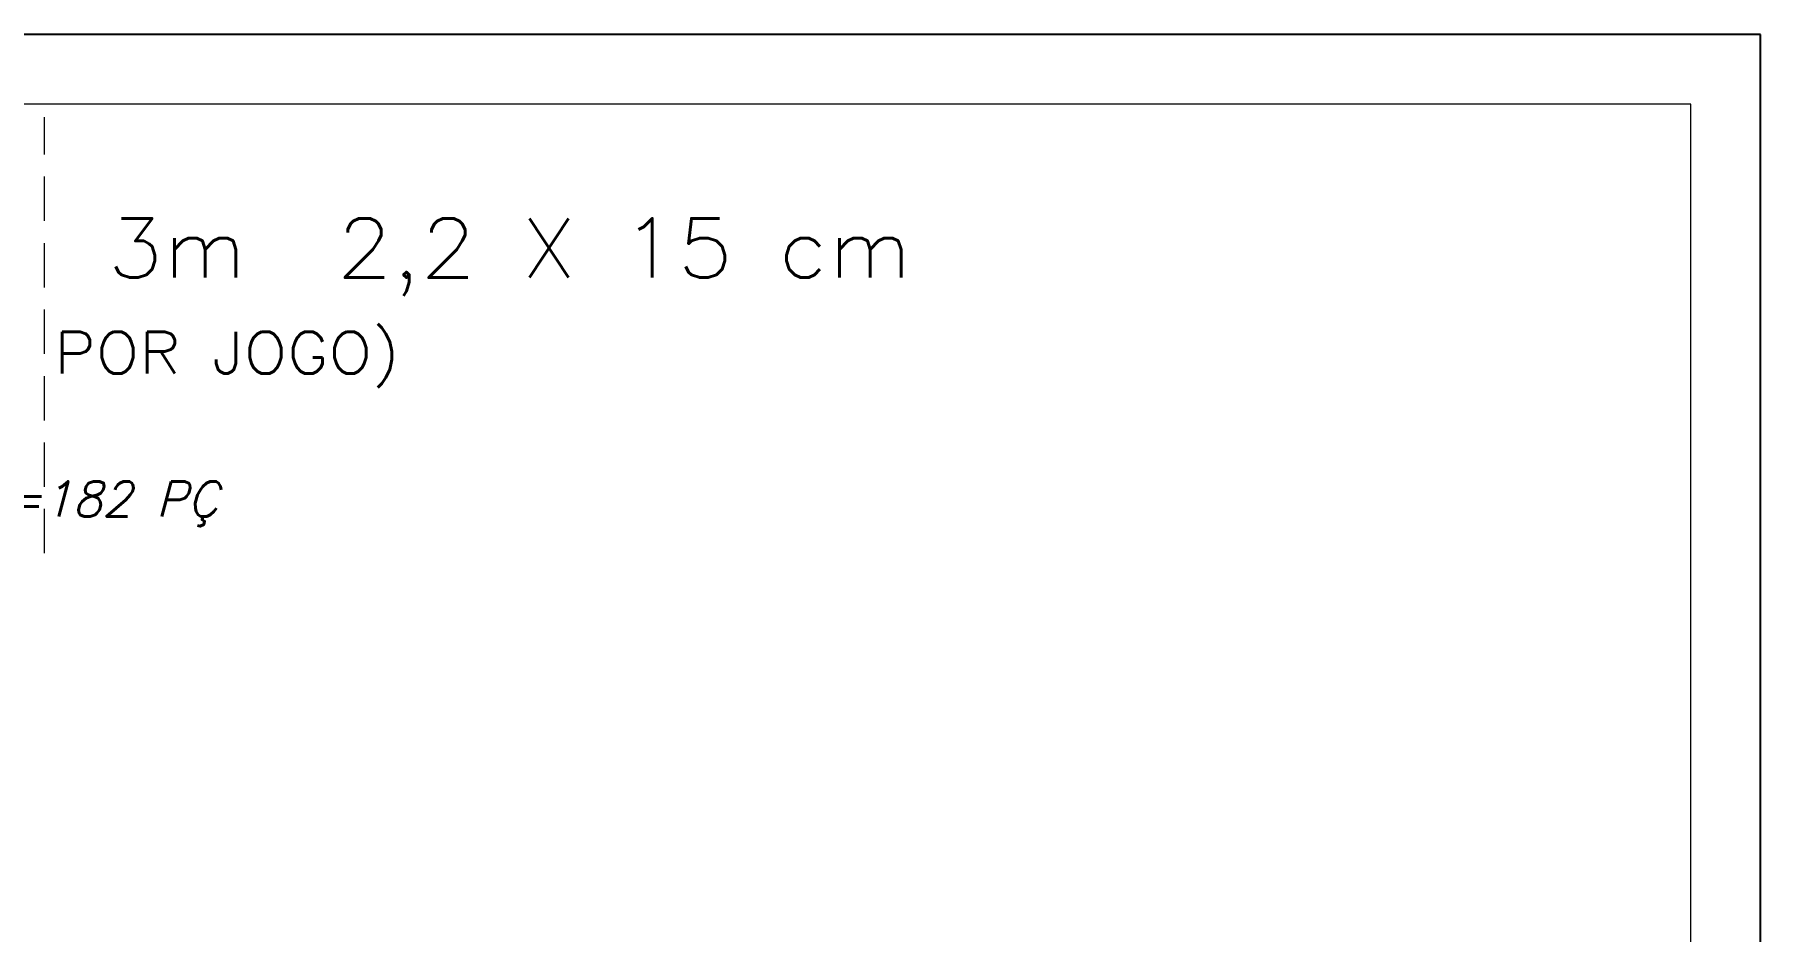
# Model space of a CAD drawing. Extents: x -23436 to 4767, y -4131 to 9755.
# Drawn here: x -19934 to -19191, y -2153 to -1768 of the extents above; entities that cross this region are included whole.
import ezdxf
from ezdxf.enums import TextEntityAlignment as Align

# ---------------------------------------------------------------- set-up
doc = ezdxf.new("R2010")
doc.units = 0
doc.linetypes.add('HIDDEN', pattern=[9.525, 6.35, -3.175])
doc.layers.get('Defpoints').update_dxf_attribs({"lineweight": 13})
doc.layers.add('FOLHA MB', color=7, linetype='Continuous', lineweight=13)
doc.layers.add('Laje_Perimetro', color=7, linetype='Continuous', plot=False)
for name, color, linetype in [('MB Logo', 254, 'Continuous'), ('Texto de Titulo', 7, 'Continuous'), ('Texto Qtd Sarr', 242, 'Continuous')]:
    doc.layers.add(name, color=color, linetype=linetype)
doc.styles.add('ROMANS', font='romans.shx')

# ---------------------------------------------------------------- blocks, each defined once
blk = doc.blocks.new('A$C169d8357')
at = {"layer": 'FOLHA MB', "color": 1}
for points in [[(0, 1199.94), (0, 149.94), (1485.02, 149.94), (1485.02, 1199.94)], [(70, 1169.94), (70, 179.94), (1455.02, 179.94), (1455.02, 1169.94)]]:
    blk.add_lwpolyline(points, close=True, dxfattribs=at)
blk = doc.blocks.new('titulo1')
at = {"layer": 'Defpoints', "color": 252, "linetype": 'HIDDEN', "ltscale": 2}
blk.add_line((0, 0), (0, 125), dxfattribs=at)
at = {"layer": 'Defpoints', "style": 'ROMANS', "oblique": 15}
blk.add_attdef('FOLHA', text='', height=10, dxfattribs=at).set_placement((0, 15.58), align=Align.MIDDLE_CENTER)
at = {"layer": 'Texto Qtd Sarr', "color": 3, "style": 'ROMANS', "oblique": 15}
for tag, height, p in [('TITULO', 17, (0, 71.45)), ('SEÇÃO', 12, (0, 41.55))]:
    blk.add_attdef(tag, text='', height=height, dxfattribs=at).set_placement(p, align=Align.MIDDLE_CENTER)

msp = doc.modelspace()

# ---------------------------------------------------------------- linework, layer by layer
at = {"layer": 'Laje_Perimetro'}
msp.add_lwpolyline([(-19191.377, -1767.741), (-20676.397, -1767.741), (-20676.397, -2817.741), (-19191.377, -2817.741)], close=True, dxfattribs=at)

# ---------------------------------------------------------------- block references
at = {"layer": 'MB Logo'}
msp.add_blockref('A$C169d8357', (-20676.397, -2967.679), dxfattribs=at)
at = {"layer": 'Texto de Titulo'}
ref = msp.add_blockref('titulo1', (-19929.575, -1990.773), dxfattribs=dict(at, xscale=1.5, yscale=1.5, zscale=1.5))
ref.add_attrib('TITULO', 'GASTALHO-2 JOGOS  3m  2,2 X 15 cm ', dxfattribs={"color": 7, "height": 25.5, "style": 'ROMANS', "width": 1.1}).set_placement((-19929.575, -1859.523), align=Align.MIDDLE_CENTER)
ref.add_attrib('SEÇÃO', '(91 PEÇAS POR JOGO)', dxfattribs={"color": 7, "height": 18, "style": 'ROMANS', "width": 1.1}).set_placement((-19929.575, -1904.523), align=Align.MIDDLE_CENTER)
ref.add_attrib('FOLHA', 'TOTAL=182 PÇ', dxfattribs={"layer": 'Defpoints', "height": 15, "style": 'ROMANS', "oblique": 15}).set_placement((-19929.575, -1967.407), align=Align.MIDDLE_CENTER)

doc.saveas('drawing.dxf')
